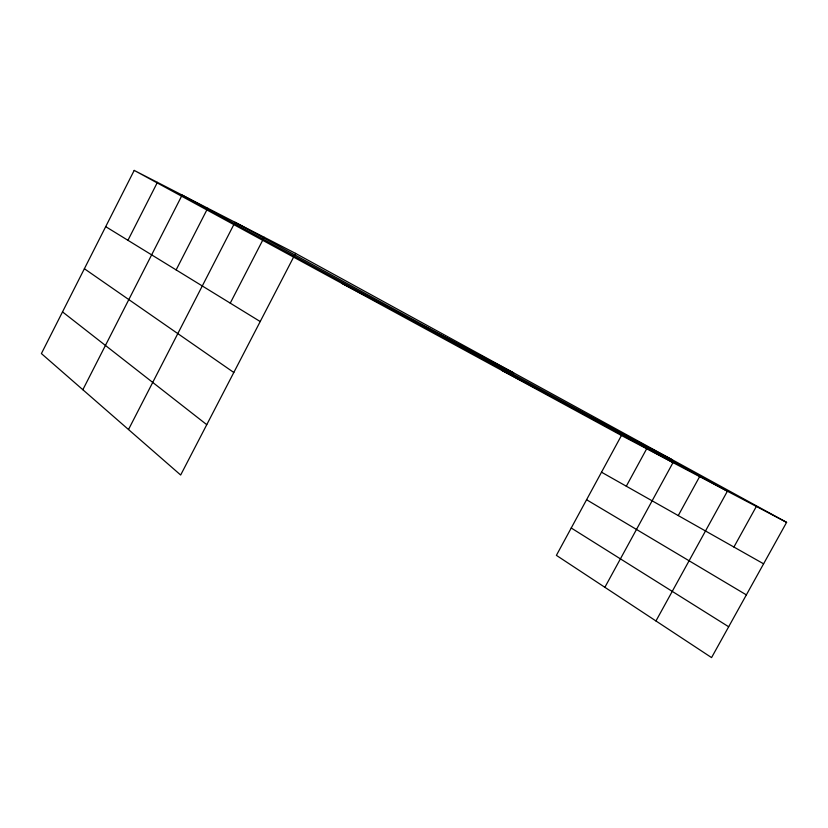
<?xml version="1.0" encoding="UTF-8"?>
<svg xmlns="http://www.w3.org/2000/svg" width="828" height="828" viewBox="0 0 828 828"><rect width="100%" height="100%" fill="white"/><g stroke="black" fill="none" stroke-linecap="round" stroke-linejoin="round"><path stroke-width="1.24" d="M134.198 170.402L41.4 353.577L180.67 475.024L295.544 253.368L134.198 170.402L621.435 435.476L786.6 522.364L711.562 657.598L556.395 555.36L621.435 435.476M127.947 240.306L157.413 182.346M82.852 389.719L182.139 195.056L673.009 462.604L604.875 587.3M176.136 269.907L207.724 208.211M128.506 429.535L235.028 222.256L727.388 491.211L655.962 620.959M230.246 303.141L264.225 237.274M626.299 486.212L646.689 448.755M678.256 515.575L699.629 476.607M733.918 547.039L756.347 506.446M342.026 283.466L513.598 372.817M501.613 370.282L672.201 459.695M295.544 253.368L786.6 522.364M601.511 472.198L763.602 563.816M586.576 499.729L746.359 594.877M105.705 226.644L260.209 321.543M571.237 528.005L728.671 626.765M84.384 268.738L233.806 372.486M62.514 311.887L206.762 424.671"/></g></svg>
